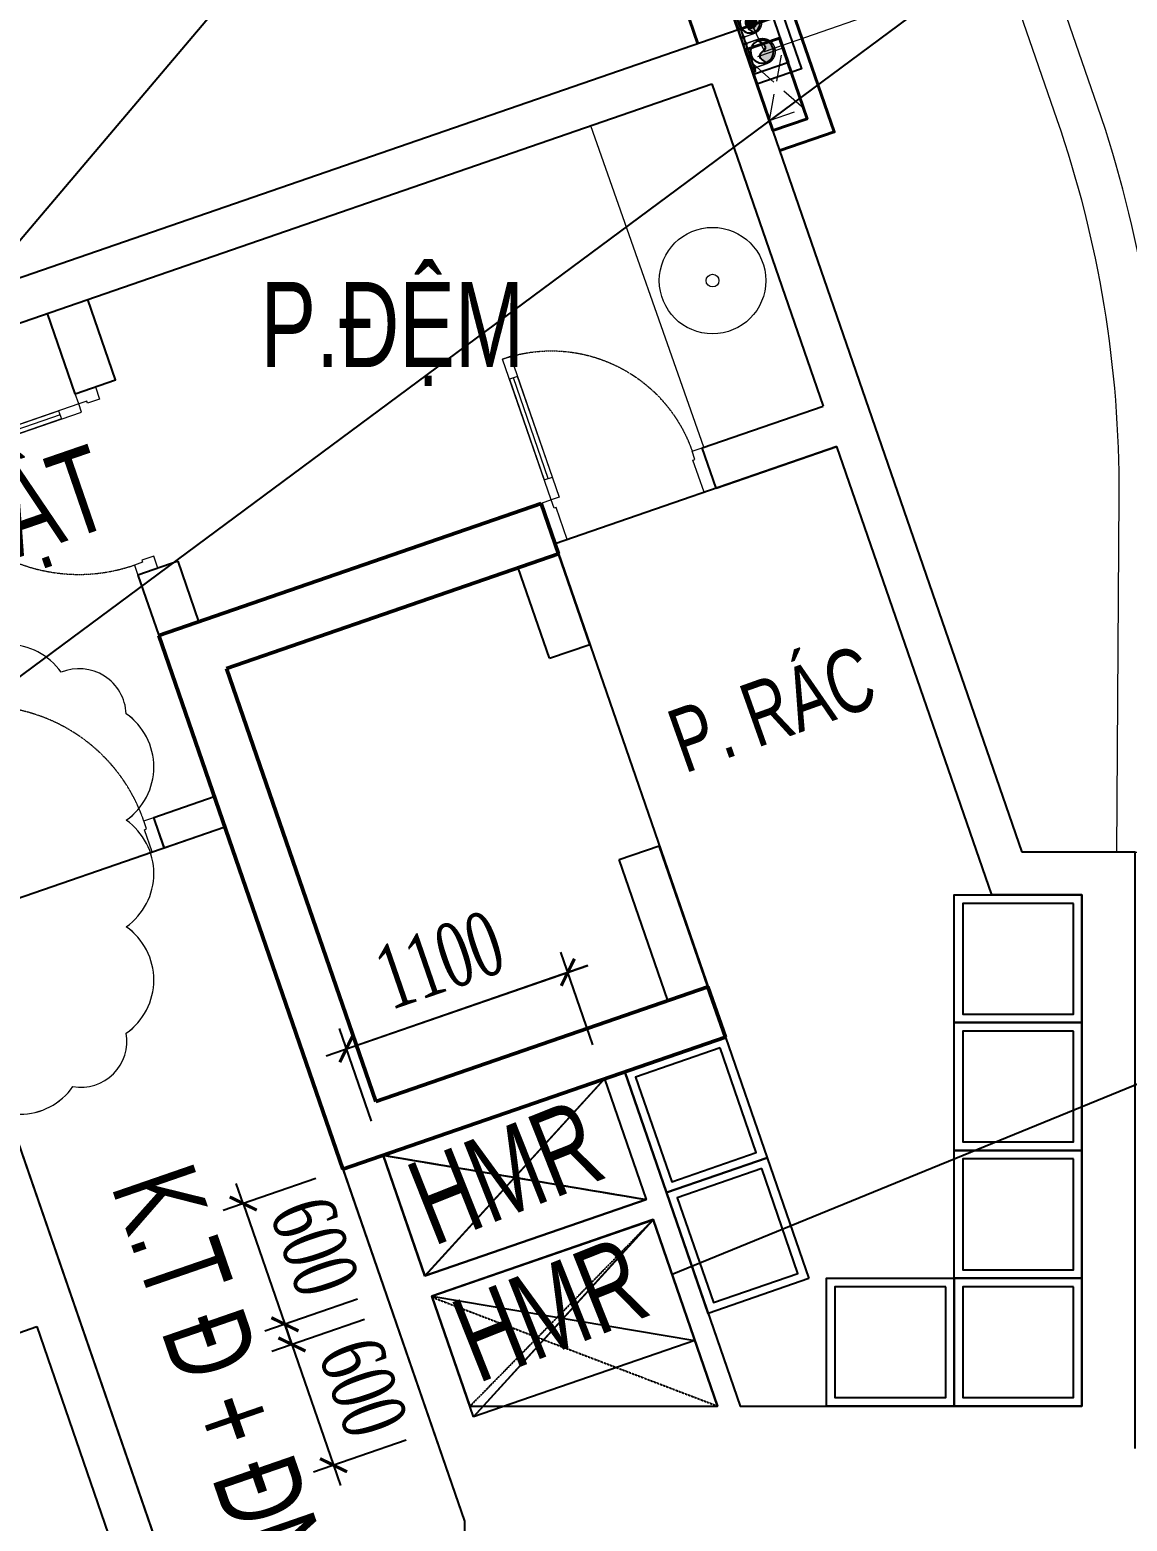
# Model space of a CAD drawing. Header units: millimetres. Extents: x -361340115 to 361596335, y -276742102 to 277032639.
# Drawn here: x 136422 to 141574, y 36125 to 43127 of the extents above; entities that cross this region are included whole.
import ezdxf
from ezdxf.enums import TextEntityAlignment as Align
from ezdxf.lldxf.tags import DXFTag

# ---------------------------------------------------------------- set-up
doc = ezdxf.new("R2010")
doc.units = ezdxf.units.MM
doc.header["$MEASUREMENT"] = 0
for name, pattern in [('HIDDEN', [0.375, 0.25, -0.125]), ('Xref_ST_MBDV Cot vach 30.7.2022$0$HIDDEN', [0.375, 0.25, -0.125]), ('Xref_ST_MBDV Cot vach 30.7.2022$0$ST_MBDV Cot vach 220803$0$HIDDEN', [0.375, 0.25, -0.125]), ('Xref_ST_MBDV Cot vach 30.7.2022$0$ST_MBDV Cot vach 220803$0$Xref_ST_MBDV Cot vach 30.7.2022$0$HIDDEN', [0.375, 0.25, -0.125])]:
    doc.linetypes.add(name, pattern=pattern)
for name, color, linetype in [('A-LANDSCAPE', 83, 'Continuous'), ('Hydraulic - Thep V', 9, 'Continuous'), ('NDT text', 231, 'Continuous'), ('Xref_ST_MBDV Cot vach 30.7.2022$0$KT-Text', 7, 'Continuous'), ('Xref_ST_MBDV Cot vach 30.7.2022$0$KT-Tuong', 1, 'Continuous'), ('Xref_ST_MBDV Cot vach 30.7.2022$0$ST_MBDV Cot vach 220803$0$220403_HDN_Penthouse Plan$0$A-_FURN----_E-_N', 251, 'Continuous'), ('Xref_ST_MBDV Cot vach 30.7.2022$0$ST_MBDV Cot vach 220803$0$KT-Khuat', 9, 'Xref_ST_MBDV Cot vach 30.7.2022$0$ST_MBDV Cot vach 220803$0$HIDDEN'), ('Xref_ST_MBDV Cot vach 30.7.2022$0$ST_MBDV Cot vach 220803$0$KT-Text', 7, 'Continuous'), ('Xref_ST_MBDV Cot vach 30.7.2022$0$ST_MBDV Cot vach 220803$0$Xref_ST_MBDV Cot vach 30.7.2022$0$KT-Text', 7, 'Continuous'), ('Xref_ST_MBDV Cot vach 30.7.2022$0$ST_MBDV Cot vach 220803$0$Xref_ST_MBDV Cot vach 30.7.2022$0$KT-Tuong', 1, 'Continuous'), ('ống thông hơi', 31, 'TH')]:
    doc.layers.add(name, color=color, linetype=linetype)
doc.layers.add('A-REVCLOUD', color=7, linetype='Continuous', true_color=0xfa291e)
for name, color, linetype, lineweight in [('AUDIT_I_220808132811-11', 7, 'Continuous', 9), ('KT-Kich thuoc', 159, 'Continuous', 18), ('KT-lomo nuoc', 3, 'HIDDEN', 5), ('KT-Net cat', 1, 'Continuous', 40), ('KT-Net thay', 7, 'Continuous', 15), ('Text _H2H', 7, 'Continuous', 18), ('Xref_ST_MBDV Cot vach 30.7.2022$0$CUA', 37, 'Continuous', 13), ('Xref_ST_MBDV Cot vach 30.7.2022$0$KT-Noi that', 36, 'Continuous', 9), ('Xref_ST_MBDV Cot vach 30.7.2022$0$ST_MBDV Cot vach 220803$0$Xref_ST_MBDV Cot vach 30.7.2022$0$CUA', 37, 'Continuous', 13), ('Xref_ST_MBDV Cot vach 30.7.2022$0$ST_MBDV Cot vach 220803$0$Xref_ST_MBDV Cot vach 30.7.2022$0$KT-Net cot vach', 6, 'Continuous', 50)]:
    doc.layers.add(name, color=color, linetype=linetype, lineweight=lineweight)
doc.layers.add('MEP', color=130, linetype='Continuous', plot=False)
doc.styles.get("Standard").update_dxf_attribs({"font": 'arial.ttf'})
doc.styles.add('TEXTKT', font='hoatbif.shx', dxfattribs={"width": 0.8})
doc.styles.add('vntimeh.shx', font='vntimeh.shx', dxfattribs={"width": 0.65})
doc.styles.add('Xref_ST_MBDV Cot vach 30.7.2022$0$Arial', font='arial.ttf', dxfattribs={"width": 0.7})
doc.styles.add('Xref_ST_MBDV Cot vach 30.7.2022$0$ST_MBDV Cot vach 220803$0$Arial', font='arial.ttf', dxfattribs={"width": 0.7})
doc.styles.add('Xref_ST_MBDV Cot vach 30.7.2022$0$ST_MBDV Cot vach 220803$0$Xref_ST_MBDV Cot vach 30.7.2022$0$Arial', font='arial.ttf', dxfattribs={"width": 0.7})
tags = doc.linetypes.add('TH', pattern='A,1143.876301,["TH",Standard,S=466.984787,R=0,X=0,Y=-199.758304],53.151103,-896.638454,1197.027404', length=3290.693262).pattern_tags.tags
tags[4] = DXFTag(74, 10)
doc.dimstyles.new('1-150-HVAC DIM', dxfattribs={"dimscale": 100, "dimtxt": 3, "dimasz": 1, "dimexe": 1, "dimexo": 0, "dimgap": 1, "dimtad": 1, "dimdec": 0, "dimrnd": 10, "dimzin": 0, "dimdsep": 46, "dimtxsty": 'vntimeh.shx', "dimblk": 'ARCHTICK', "dimcen": 0.2, "dimdle": 1, "dimclrd": 7, "dimclre": 7, "dimclrt": 150, "dimadec": 0, "dimazin": 0, "dimtm": 1e-09, "dimtfac": 1, "dimtdec": 0, "dimtix": 1, "dimtmove": 0, "dimatfit": 3, "dimfxl": 3.6, "dimfxlon": 1, "dimtzin": 0, "dimarcsym": 0})
doc.dimstyles.new('1-40', dxfattribs={"dimscale": 40, "dimtxt": 5, "dimasz": 1.4, "dimexe": 1.4, "dimexo": 0.5, "dimgap": 0.5, "dimtad": 1, "dimdec": 0, "dimzin": 0, "dimdsep": 46, "dimtxsty": 'TEXTKT', "dimblk": 'ARCHTICK', "dimcen": 1.2, "dimdle": 1.2, "dimclrd": 7, "dimclre": 7, "dimclrt": 7, "dimadec": 0, "dimazin": 0, "dimtfac": 0.04, "dimtdec": 0, "dimtix": 1, "dimtmove": 2, "dimatfit": 3, "dimfxl": 1, "dimtolj": 2, "dimtzin": 0, "dimlwd": 5, "dimlwe": 5, "dimarcsym": 0})

# ---------------------------------------------------------------- blocks, each defined once
blk = doc.blocks.new('*U12')
blk.add_line((-70, 100), (-70, 600.1))
for points in [[(-50, 0), (-50, 700.1), (-90, 700.1), (-90, 0)], [(-50, 100), (-90, 100), (-90, 600.1), (-50, 600.1)], [(-800.1, -200), (-740.1, -200), (-740.1, -40), (-750.1, -40), (-750.1, 0), (-800.1, 0)], [(0, -200), (-60, -200), (-60, -40), (-50, -40), (-50, 0), (0, 0)]]:
    blk.add_lwpolyline(points, close=True)
at = {"linetype": 'Xref_ST_MBDV Cot vach 30.7.2022$0$HIDDEN'}
blk.add_arc((-50, 0), 700.1, 90, 180, dxfattribs=at)
blk = doc.blocks.new('*U15')
blk.add_line((-70, 100), (-70, 700))
for points in [[(-50, 0), (-50, 800), (-90, 800), (-90, 0)], [(-50, 100), (-90, 100), (-90, 700), (-50, 700)], [(-900, -100), (-840, -100), (-840, -40), (-850, -40), (-850, 0), (-900, 0)], [(0, -100), (-60, -100), (-60, -40), (-50, -40), (-50, 0), (0, 0)]]:
    blk.add_lwpolyline(points, close=True)
at = {"linetype": 'Xref_ST_MBDV Cot vach 30.7.2022$0$ST_MBDV Cot vach 220803$0$Xref_ST_MBDV Cot vach 30.7.2022$0$HIDDEN'}
blk.add_arc((-50, 0), 800, 90, 180, dxfattribs=at)
blk = doc.blocks.new('*U16')
blk.add_line((70, 100), (70, 700))
for points in [[(50, 0), (50, 800), (90, 800), (90, 0)], [(50, 100), (90, 100), (90, 700), (50, 700)], [(0, -150), (60, -150), (60, -40), (50, -40), (50, 0), (0, 0)], [(900, -150), (840, -150), (840, -40), (850, -40), (850, 0), (900, 0)]]:
    blk.add_lwpolyline(points, close=True)
at = {"linetype": 'Xref_ST_MBDV Cot vach 30.7.2022$0$ST_MBDV Cot vach 220803$0$Xref_ST_MBDV Cot vach 30.7.2022$0$HIDDEN'}
blk.add_arc((50, 0), 800, 0, 90, dxfattribs=at)
blk = doc.blocks.new('*U115')
at = {"layer": 'KT-lomo nuoc', "ltscale": 500}
for p, q in [((-42.6, -297), (-168.3, 24.1)), ((-210.9, -272.8), (0, 0))]:
    blk.add_line(p, q, dxfattribs=at)
blk.add_lwpolyline([(-42.6, -297), (-210.9, -272.8), (-168.3, 24.1), (0, 0)], close=True, dxfattribs=at)
blk = doc.blocks.new('A$C0DB07F86')
at = {"layer": 'KT-Net cat', "elevation": 0}
blk.add_lwpolyline([(-37865.1, 4960.9), (-37610, 5049.1), (-37413.9, 4482), (-37669.1, 4393.8)], dxfattribs=at)
blk.add_lwpolyline([(-37832.4, 4866.4), (-37671.7, 4922), (-37541.1, 4543.9), (-37701.7, 4488.4)], close=True, dxfattribs=at)
at = {"layer": 'KT-lomo nuoc', "linetype": 'HIDDEN', "xscale": -0.9999999999999997, "rotation": 10.8976534755902}
blk.add_blockref('*U115', (-37816, 4819, 0), dxfattribs=at)
blk = doc.blocks.new('_ARCHTICK')
at = {"color": 0, "linetype": 'ByBlock', "const_width": 0.15}
blk.add_lwpolyline([(-0.5, -0.5), (0.5, 0.5)], dxfattribs=at)
blk = doc.blocks.new('*D217')
at = {"layer": 'A-REVCLOUD', "color": 7, "lineweight": -2, "transparency": 16777216}
for p, q in [((61730.6, -89574.5), (61580.5, -89139.7)), ((60478.9, -89625.8), (61707.7, -89201.6)), ((60690.9, -89933.5), (60540.7, -89498.7))]:
    blk.add_line(p, q, dxfattribs=at)
at = {"layer": 'Defpoints', "color": 0, "transparency": 16777216}
for p in [(61613.2, -89234.2), (61785.7, -89734, 0), (60745.9, -90093, 0)]:
    blk.add_point(p, dxfattribs=at)
at = {"layer": 'A-REVCLOUD', "color": 7, "lineweight": -2, "transparency": 16777216}
for p, xscale, yscale, zscale, rotation in [((61613.2, -89234.2), 99.99999999999999, 99.99999999999999, 99.99999999999999, 19.04713795400668), ((60573.4, -89593.2), 100, 100, 100, 199.0471379540066)]:
    blk.add_blockref('_ARCHTICK', p, dxfattribs=dict(at, xscale=xscale, yscale=yscale, zscale=zscale, rotation=rotation))
at = {"layer": 'A-REVCLOUD', "color": 150, "transparency": 16777216, "insert": (61011.7, -89177.4), "char_height": 300, "attachment_point": 5, "rotation": 19.04714, "style": 'vntimeh.shx'}
blk.add_mtext('1100', dxfattribs=at)
blk = doc.blocks.new('*D218')
at = {"layer": 'A-REVCLOUD', "color": 7, "lineweight": -2, "transparency": 16777216}
for p, q in [((60429.3, -90202.3), (59994.5, -90352.4)), ((60089, -90319.8), (60056.4, -90225.2)), ((60089, -90319.8), (60284.8, -90886.9)), ((60625.1, -90769.4), (60190.3, -90919.5)), ((60284.8, -90886.9), (60317.5, -90981.4))]:
    blk.add_line(p, q, dxfattribs=at)
at = {"layer": 'Defpoints', "color": 0, "transparency": 16777216}
for p in [(60745.9, -90093, 0), (60941.7, -90660.1, 0), (60284.8, -90886.9)]:
    blk.add_point(p, dxfattribs=at)
at = {"layer": 'A-REVCLOUD', "color": 7, "lineweight": -2, "transparency": 16777216, "xscale": 100, "yscale": 100, "zscale": 100}
for p, rotation in [((60089, -90319.8), 289.0471379532345), ((60284.8, -90886.9), 109.0471379532345)]:
    blk.add_blockref('_ARCHTICK', p, dxfattribs=dict(at, rotation=rotation))
at = {"layer": 'A-REVCLOUD', "color": 150, "transparency": 16777216, "insert": (60423.2, -90521.7), "char_height": 300, "attachment_point": 5, "rotation": 289.04714, "style": 'vntimeh.shx'}
blk.add_mtext('600', dxfattribs=at)
blk = doc.blocks.new('*D219')
at = {"layer": 'A-REVCLOUD', "color": 7, "lineweight": -2, "transparency": 16777216}
for p, q in [((60657.8, -90863.9), (60222.9, -91014.1)), ((60317.5, -90981.4), (60284.8, -90886.9)), ((60317.5, -90981.4), (60513.3, -91548.6)), ((60853.6, -91431.1), (60418.7, -91581.2)), ((60513.3, -91548.6), (60545.9, -91643.1))]:
    blk.add_line(p, q, dxfattribs=at)
at = {"layer": 'Defpoints', "color": 0, "transparency": 16777216}
for p in [(60974.4, -90754.6, 0), (61170.2, -91321.8, 0), (60513.3, -91548.6)]:
    blk.add_point(p, dxfattribs=at)
at = {"layer": 'A-REVCLOUD', "color": 7, "lineweight": -2, "transparency": 16777216, "xscale": 100, "yscale": 100, "zscale": 100}
for p, rotation in [((60317.5, -90981.4), 289.0471379594148), ((60513.3, -91548.6), 109.0471379594148)]:
    blk.add_blockref('_ARCHTICK', p, dxfattribs=dict(at, rotation=rotation))
at = {"layer": 'A-REVCLOUD', "color": 150, "transparency": 16777216, "insert": (60651.7, -91183.4), "char_height": 300, "attachment_point": 5, "rotation": 289.04714, "style": 'vntimeh.shx'}
blk.add_mtext('600', dxfattribs=at)
blk = doc.blocks.new('*U352')
h = blk.add_hatch(color=256)
edge = h.paths.add_edge_path()
edge.add_spline(control_points=[(-55, 0), (-38.9, -12.3), (-7.6, -36.3), (4.2, 39.1), (37.3, 13.6), (55, 0)], knot_values=[0, 0, 0, 0, 58.132459, 112.840763, 176.167011, 176.167011, 176.167011, 176.167011], degree=3, periodic=0)
edge.add_ellipse((0, 0), major_axis=(-38.9, 38.9), ratio=1, start_angle=225.00937, end_angle=315)
edge.add_ellipse((0, 0), major_axis=(-38.9, 38.9), ratio=1, start_angle=315, end_angle=405)
blk.add_circle((0, 0), 55)
blk.add_open_spline([(55, 0), (37.3, 13.6), (4.2, 39.1), (-7.6, -36.3), (-38.9, -12.3), (-55, 0)], degree=3, knots=[0, 0, 0, 0, 63.326248, 118.034553, 176.167011, 176.167011, 176.167011, 176.167011])
at = {"layer": 'Hydraulic - Thep V', "color": 2}
for p, q in [((-66.5, -58.8), (-66, -58.5)), ((-66.5, -62), (-66, -62.3)), ((-64.1, -61.9), (-64.1, -58.9)), ((-59.1, -61.9), (-59.1, -58.9)), ((-56.7, -58.8), (-57.3, -58.5)), ((-56.7, -62), (-57.3, -62.3)), ((56.7, -58.8), (57.2, -58.5)), ((56.7, -62), (57.2, -62.3)), ((59, -61.9), (59, -58.9)), ((64, -61.9), (64, -58.9)), ((66.4, -58.8), (65.9, -58.5)), ((66.4, -62), (65.9, -62.3))]:
    blk.add_line(p, q, dxfattribs=at)
at = {"layer": 'Hydraulic - Thep V', "const_width": 6.72}
blk.add_lwpolyline([(61.5, -79), (61.5, 3.5, 0.40574), (0, 63.2, 0.40574), (-61.6, 3.5), (-61.6, -79)], format="xyb", dxfattribs=at)
at = {"layer": 'Hydraulic - Thep V', "color": 2}
for points in [[(-56.1, -57.5), (-56.1, -58.5), (-67.1, -58.5), (-67.1, -57.5)], [(67, -57.5), (67, -58.5), (56.1, -58.5), (56.1, -57.5)]]:
    blk.add_lwpolyline(points, close=True, dxfattribs=at)
for points in [[(-66.6, -58.9), (-66.6, -61.9)], [(-57.3, -58.5), (-66, -58.5)], [(-57.3, -62.3), (-66, -62.3)], [(-66, -62.3), (-57.3, -62.3)], [(-56.6, -61.9), (-56.6, -58.9)], [(56.6, -58.9), (56.6, -61.9)], [(65.9, -58.5), (57.2, -58.5)], [(65.9, -62.3), (57.2, -62.3)], [(57.2, -62.3), (65.9, -62.3)], [(66.5, -61.9), (66.5, -58.9)]]:
    blk.add_lwpolyline(points, dxfattribs=at)
for centre, radius, start, end in [((-65.4, -60.8), 2.29, 57.08669, 122.91331), ((-65.4, -60), 2.29, 237.08669, 302.91331), ((-61.6, -67.1), 8.65, 73.22135, 106.77865), ((-61.6, -53.6), 8.65, 253.22135, 286.77865), ((-57.9, -60.8), 2.29, 57.08669, 122.91331), ((-57.9, -60), 2.29, 237.08669, 302.91331), ((57.8, -60.8), 2.29, 57.08669, 122.91331), ((57.8, -60), 2.29, 237.08669, 302.91331), ((61.5, -67.1), 8.65, 73.22135, 106.77865), ((61.5, -53.6), 8.65, 253.22135, 286.77865), ((65.3, -60.8), 2.29, 57.08669, 122.91331), ((65.3, -60), 2.29, 237.08669, 302.91331)]:
    blk.add_arc(centre, radius, start, end, dxfattribs=at)
blk = doc.blocks.new('*U353')
h = blk.add_hatch(color=256)
edge = h.paths.add_edge_path()
edge.add_spline(control_points=[(-55, 0), (-38.9, -12.3), (-7.6, -36.3), (4.2, 39.1), (37.3, 13.6), (55, 0)], knot_values=[0, 0, 0, 0, 58.132459, 112.840763, 176.167011, 176.167011, 176.167011, 176.167011], degree=3, periodic=0)
edge.add_ellipse((0, 0), major_axis=(-38.9, 38.9), ratio=1, start_angle=225.00937, end_angle=315)
edge.add_ellipse((0, 0), major_axis=(-38.9, 38.9), ratio=1, start_angle=315, end_angle=405)
blk.add_circle((0, 0), 55)
blk.add_open_spline([(55, 0), (37.3, 13.6), (4.2, 39.1), (-7.6, -36.3), (-38.9, -12.3), (-55, 0)], degree=3, knots=[0, 0, 0, 0, 63.326248, 118.034553, 176.167011, 176.167011, 176.167011, 176.167011])
at = {"layer": 'Hydraulic - Thep V', "color": 2}
for p, q in [((-66.5, -58.8), (-66, -58.5)), ((-66.5, -62), (-66, -62.3)), ((-64.1, -61.9), (-64.1, -58.9)), ((-59.1, -61.9), (-59.1, -58.9)), ((-56.7, -58.8), (-57.3, -58.5)), ((-56.7, -62), (-57.3, -62.3)), ((56.7, -58.8), (57.2, -58.5)), ((56.7, -62), (57.2, -62.3)), ((59, -61.9), (59, -58.9)), ((64, -61.9), (64, -58.9)), ((66.4, -58.8), (65.9, -58.5)), ((66.4, -62), (65.9, -62.3))]:
    blk.add_line(p, q, dxfattribs=at)
at = {"layer": 'Hydraulic - Thep V', "const_width": 6.72}
blk.add_lwpolyline([(61.5, -79), (61.5, 3.5, 0.40574), (0, 63.2, 0.40574), (-61.6, 3.5), (-61.6, -79)], format="xyb", dxfattribs=at)
at = {"layer": 'Hydraulic - Thep V', "color": 2}
for points in [[(-56.1, -57.5), (-56.1, -58.5), (-67.1, -58.5), (-67.1, -57.5)], [(67, -57.5), (67, -58.5), (56.1, -58.5), (56.1, -57.5)]]:
    blk.add_lwpolyline(points, close=True, dxfattribs=at)
for points in [[(-66.6, -58.9), (-66.6, -61.9)], [(-57.3, -58.5), (-66, -58.5)], [(-57.3, -62.3), (-66, -62.3)], [(-66, -62.3), (-57.3, -62.3)], [(-56.6, -61.9), (-56.6, -58.9)], [(56.6, -58.9), (56.6, -61.9)], [(65.9, -58.5), (57.2, -58.5)], [(65.9, -62.3), (57.2, -62.3)], [(57.2, -62.3), (65.9, -62.3)], [(66.5, -61.9), (66.5, -58.9)]]:
    blk.add_lwpolyline(points, dxfattribs=at)
for centre, radius, start, end in [((-65.4, -60.8), 2.29, 57.08669, 122.91331), ((-65.4, -60), 2.29, 237.08669, 302.91331), ((-61.6, -67.1), 8.65, 73.22135, 106.77865), ((-61.6, -53.6), 8.65, 253.22135, 286.77865), ((-57.9, -60.8), 2.29, 57.08669, 122.91331), ((-57.9, -60), 2.29, 237.08669, 302.91331), ((57.8, -60.8), 2.29, 57.08669, 122.91331), ((57.8, -60), 2.29, 237.08669, 302.91331), ((61.5, -67.1), 8.65, 73.22135, 106.77865), ((61.5, -53.6), 8.65, 253.22135, 286.77865), ((65.3, -60.8), 2.29, 57.08669, 122.91331), ((65.3, -60), 2.29, 237.08669, 302.91331)]:
    blk.add_arc(centre, radius, start, end, dxfattribs=at)
blk = doc.blocks.new('EWJRWR')
at = {"extrusion": (1.54584e-19, -1.49429e-06, 1), "elevation": -0.2}
blk.add_lwpolyline([(-47513.3, 136860.2), (-47176.9, 136860.2), (-47177, 136875.2), (-47513.5, 136875.2)], close=True, dxfattribs=at)
at = {"layer": 'NDT text'}
for points in [[(-47108.4, 136860.2), (-47568.4, 136860.2), (-47568.4, 137115.2), (-47108.4, 137115.2)], [(-47163.4, 136860.2), (-47513.4, 136860.2), (-47513.4, 137060.2), (-47163.4, 137060.2)]]:
    blk.add_lwpolyline(points, close=True, dxfattribs=at)
at = {"layer": 'ống thông hơi', "ltscale": 0.6, "extrusion": (0.000642077, -0.063337, 0.997992), "xscale": -1, "rotation": 0.0003954788762872141}
blk.add_blockref('*U352', (-46043.7, 137131.7, -8699.8), dxfattribs=at)
at = {"layer": 'ống thông hơi', "ltscale": 0.6, "extrusion": (0.000642077, -0.063337, 0.997992), "xscale": -1.136363636363638, "yscale": 1.136363636363639, "zscale": 1.136363636363637, "rotation": 0.0003954788762872141}
blk.add_blockref('*U353', (-45875.6, 137140.6, -8699.8), dxfattribs=at)
blk = doc.blocks.new('A$C3d8987ab')
at = {"layer": 'A-REVCLOUD', "color": 6, "elevation": -0.1}
for points in [[(56342.1, -88981.5), (68319.1, -74844.5), (79919.7, -74844.5)], [(57745.8, -88805), (68319.1, -80967.9), (79919.7, -80967.9)]]:
    blk.add_lwpolyline(points, dxfattribs=at)
at = {"layer": 'A-REVCLOUD', "color": 210}
for points, elevation in [([(62102.7, -90652.2), (71403.3, -86848.4), (80180.8, -86848.4)], -0.2), ([(60941.7, -90660.1), (60745.9, -90093), (61785.7, -89734), (61981.5, -90301.1), (60941.7, -90660.1)], 0), ([(60941.7, -90660.1), (61785.7, -89734)], 0), ([(60745.9, -90093), (61981.5, -90301.1)], 0), ([(61170.2, -91321.8), (60974.4, -90754.6), (62014.1, -90395.7), (62210, -90962.8), (61170.2, -91321.8)], 0), ([(61170.2, -91321.8), (62014.1, -90395.7)], 0), ([(60974.4, -90754.6), (62210, -90962.8)], 0)]:
    blk.add_lwpolyline(points, dxfattribs=dict(at, elevation=elevation))
at = {"layer": 'KT-Net thay', "color": 1, "elevation": 0}
blk.add_lwpolyline([(58789.5, -89770.7, 0.520567), (59289.5, -89770.7, 0.520567), (59539.3, -89520.5, 0.520567), (59539.3, -89020.5, 0.520567), (59539.3, -88520.5, 0.520567), (59539.3, -88020.5, 0.520567), (59233.9, -87825.9, 0.520567), (58733.9, -87825.9, 0.520567)], format="xyb", dxfattribs=at)
at = {"layer": 'A-REVCLOUD', "color": 210}
for p1, p2, distance, picture, middle in [((60745.9, -90093, 0), (61785.7, -89734, 0), 528.7, '*D217', (61011.7, -89177.4, 0)), ((60745.9, -90093, 0), (60941.7, -90660.1, 0), -695, '*D218', (60423.2, -90521.7, 0)), ((60974.4, -90754.6, 0), (61170.2, -91321.8, 0), -695, '*D219', (60651.7, -91183.4, 0))]:
    dim = blk.add_aligned_dim(p1=p1, p2=p2, distance=distance, dimstyle='1-150-HVAC DIM', dxfattribs=at)
    dim.commit()
    dim.dimension.update_dxf_attribs({"geometry": picture, "text_midpoint": middle})
blk = doc.blocks.new('KJRTWETEYE')
at = {"extrusion": (-6.0508e-08, 1.58549e-07, 1), "xscale": 0.8675320420405345, "yscale": 0.8675320420405345, "zscale": 0.8675320420405345, "rotation": 289.0471365531344}
blk.add_blockref('EWJRWR', (-140592.3, -45601.6, 0), dxfattribs=at)
at = {"layer": 'Text _H2H', "color": 231}
blk.add_leader([(-41727.3, 32065.7, 2.5), (-41663.6, 31930.3, 2.5), (-36460.4, 33736.2, 2.5)], dimstyle='1-40', override={"dimasz": 1.5, "dimtad": 0, "dimldrblk": 'Dot'}, dxfattribs=at)
blk = doc.blocks.new('RKWEWE')
blk.add_blockref('KJRTWETEYE', (181535.1, 11095.2))
blk = doc.blocks.new('A$Cd3fdeb23')
blk.add_blockref('RKWEWE', (-181388.2, -20650, 0))
blk.add_blockref('A$C3d8987ab', (-104053.5, 107286.2, 0))

msp = doc.modelspace()

# ---------------------------------------------------------------- hatches: boundary and pattern name
at = {"layer": 'A-LANDSCAPE'}
h = msp.add_hatch(dxfattribs=at)
h.set_pattern_fill('GRASS', color=256, scale=300)
h.set_pattern_definition([(109.04714, (211384.8, 56962.35), (-269.7463, 131.28946), [56.25, -368.0141]), (64.04714, (211384.8, 56962.35), (-269.7463, 131.2895), [56.25, -243.75]), (154.04714, (211384.8, 56962.35), (-131.2895, -269.7463), [56.25, -243.75])])
edge = h.paths.add_edge_path()
edge.add_spline(control_points=[(134329.4, 22776.3), (134427.5, 19328.2), (131017.1, 18809.7), (127606.7, 18291.3), (126675.7, 21612.9), (125744.7, 24934.4), (128927.7, 26264.1)], knot_values=[2, 2, 2, 3.448374, 3.448374, 4.896747, 4.896747, 6.345121, 6.345121, 6.345121], weights=[1, 0.749038, 1, 0.749038, 1, 0.749038, 1], degree=2, periodic=0)
edge.add_spline(control_points=[(128927.7, 26264.1), (129840.3, 26579.1), (130752.8, 26894.2)], knot_values=[6.345121, 6.345121, 6.345121, 7.345121, 7.345121, 7.345121], weights=[1, 1, 1], degree=2, periodic=0)
edge.add_spline(control_points=[(130752.8, 26894.2), (130229.4, 28410.4), (129705.9, 29926.6)], knot_values=[7.345121, 7.345121, 7.345121, 8.345121, 8.345121, 8.345121], weights=[1, 1, 1], degree=2, periodic=0)
edge.add_spline(control_points=[(129705.9, 29926.6), (127986.5, 29333), (126267, 28739.4)], knot_values=[8.345121, 8.345121, 8.345121, 9.345121, 9.345121, 9.345121], weights=[1, 1, 1], degree=2, periodic=0)
edge.add_spline(control_points=[(126267, 28739.4), (126062.3, 29788.3), (125045.8, 30118.6)], knot_values=[9.345121, 9.345121, 9.345121, 10.409051, 10.409051, 10.409051], weights=[1, 0.861812, 1], degree=2, periodic=0)
edge.add_spline(control_points=[(125045.8, 30118.6), (122799.5, 30611), (122281.7, 32851.5), (121763.8, 35092.1), (123566.1, 36520.3)], knot_values=[10.409051, 10.409051, 10.409051, 11.536896, 11.536896, 12.66474, 12.66474, 12.66474], weights=[1, 0.845165, 1, 0.845165, 1], degree=2, periodic=0)
edge.add_spline(control_points=[(123566.1, 36520.3), (124280.9, 38718.3), (122133.1, 39572.1)], knot_values=[12.66474, 12.66474, 12.66474, 14.171546, 14.171546, 14.171546], weights=[1, 0.729365, 1], degree=2, periodic=0)
edge.add_spline(control_points=[(122133.1, 39572.1), (120289.4, 40437.7), (120971.1, 42357.1)], knot_values=[14.171546, 14.171546, 14.171546, 15.64462, 15.64462, 15.64462], weights=[1, 0.740799, 1], degree=2, periodic=0)
edge.add_spline(control_points=[(120971.1, 42357.1), (121570.7, 43812), (120444.3, 44911)], knot_values=[15.64462, 15.64462, 15.64462, 16.833182, 16.833182, 16.833182], weights=[1, 0.828551, 1], degree=2, periodic=0)
edge.add_spline(control_points=[(120444.3, 44911), (119648.3, 45675.7), (118852.3, 46440.5)], knot_values=[16.833182, 16.833182, 16.833182, 17.833182, 17.833182, 17.833182], weights=[1, 1, 1], degree=2, periodic=0)
edge.add_spline(control_points=[(118852.3, 46440.5), (118375.9, 46898.2), (118135.8, 47513.6)], knot_values=[17.833182, 17.833182, 17.833182, 18.266675, 18.266675, 18.266675], weights=[1, 0.976602, 1], degree=2, periodic=0)
edge.add_spline(control_points=[(118135.8, 47513.6), (111293.6, 45150.8), (104451.4, 42788)], knot_values=[18.266675, 18.266675, 18.266675, 19.266675, 19.266675, 19.266675], weights=[1, 1, 1], degree=2, periodic=0)
edge.add_spline(control_points=[(104451.4, 42788), (104696, 42079.5), (104940.7, 41371)], knot_values=[19.266675, 19.266675, 19.266675, 20.266675, 20.266675, 20.266675], weights=[1, 1, 1], degree=2, periodic=0)
edge.add_spline(control_points=[(104940.7, 41371), (102175.6, 40416.3), (99410.6, 39461.7)], knot_values=[20.266675, 20.266675, 20.266675, 21.266675, 21.266675, 21.266675], weights=[1, 1, 1], degree=2, periodic=0)
edge.add_spline(control_points=[(99410.6, 39461.7), (99590.7, 38939.6), (99770.8, 38417.5)], knot_values=[21.266675, 21.266675, 21.266675, 22.266675, 22.266675, 22.266675], weights=[1, 1, 1], degree=2, periodic=0)
edge.add_spline(control_points=[(99770.8, 38417.5), (105230.6, 40301.2), (110690.3, 42184.8)], knot_values=[22.266675, 22.266675, 22.266675, 23.266675, 23.266675, 23.266675], weights=[1, 1, 1], degree=2, periodic=0)
edge.add_spline(control_points=[(110690.3, 42184.8), (110749.3, 42231.2), (110756.6, 42305.9)], knot_values=[23.266675, 23.266675, 23.266675, 24.072704, 24.072704, 24.072704], weights=[1, 0.919883, 1], degree=2, periodic=0)
edge.add_spline(control_points=[(110756.6, 42305.9), (110868.5, 42820.9), (110980.4, 43335.8)], knot_values=[24.072704, 24.072704, 24.072704, 25.072704, 25.072704, 25.072704], weights=[1, 1, 1], degree=2, periodic=0)
edge.add_spline(control_points=[(110980.4, 43335.8), (111105.8, 43953), (111708.3, 44136.3)], knot_values=[25.072704, 25.072704, 25.072704, 26.147699, 26.147699, 26.147699], weights=[1, 0.858993, 1], degree=2, periodic=0)
edge.add_spline(control_points=[(111708.3, 44136.3), (113914.5, 44895.3), (116120.7, 45654.2)], knot_values=[26.147699, 26.147699, 26.147699, 27.147699, 27.147699, 27.147699], weights=[1, 1, 1], degree=2, periodic=0)
edge.add_spline(control_points=[(116120.7, 45654.2), (116983.4, 45952.4), (117281.7, 45089.7)], knot_values=[27.147699, 27.147699, 27.147699, 28.71843, 28.71843, 28.71843], weights=[1, 0.70713, 1], degree=2, periodic=0)
edge.add_spline(control_points=[(117281.7, 45089.7), (121446.3, 33044.3), (125610.9, 20999)], knot_values=[28.71843, 28.71843, 28.71843, 29.71843, 29.71843, 29.71843], weights=[1, 1, 1], degree=2, periodic=0)
edge.add_spline(control_points=[(125610.9, 20999), (126798.1, 17565.5), (130431, 17565.5)], knot_values=[29.71843, 29.71843, 29.71843, 30.956348, 30.956348, 30.956348], weights=[1, 0.814483, 1], degree=2, periodic=0)
edge.add_line((130431, 17565.5), (135970.9, 17565.5))
edge.add_spline(control_points=[(135970.9, 17565.5), (141429.1, 17565.5), (141429.1, 24644.3)], knot_values=[31.956348, 31.956348, 31.956348, 33.527145, 33.527145, 33.527145], weights=[1, 0.707107, 1], degree=2, periodic=0)
edge.add_spline(control_points=[(141429.1, 24644.3), (141429.1, 25654.9), (141429.1, 26665.5)], knot_values=[33.527145, 33.527145, 33.527145, 34.527145, 34.527145, 34.527145], weights=[1, 1, 1], degree=2, periodic=0)
edge.add_spline(control_points=[(141429.1, 26665.5), (140899.6, 26665.4), (140370.1, 26665.2)], knot_values=[34.527145, 34.527145, 34.527145, 35.527145, 35.527145, 35.527145], weights=[1, 1, 1], degree=2, periodic=0)
edge.add_spline(control_points=[(140370.1, 26665.2), (140370, 23178.3), (138639.9, 23177.9), (136909.7, 23177.6), (136909.2, 26664.5)], knot_values=[35.527145, 35.527145, 35.527145, 37.09777, 37.09777, 38.668396, 38.668396, 38.668396], weights=[1, 0.707167, 1, 0.707167, 1], degree=2, periodic=0)
edge.add_spline(control_points=[(136909.2, 26664.5), (135619.3, 26665.6), (134329.4, 26666.8)], knot_values=[0, 0, 0, 1, 1, 1], weights=[1, 1, 1], degree=2, periodic=0)
edge.add_spline(control_points=[(134329.4, 26666.8), (134329.4, 24721.6), (134329.4, 22776.3)], knot_values=[1, 1, 1, 2, 2, 2], weights=[1, 1, 1], degree=2, periodic=0)
h.paths.add_polyline_path([(125626.2, 26116.5), (125202.2, 27344.5), (129266.4, 28747.6), (129690.3, 27519.6)], flags=16)
h.paths.add_polyline_path([(134601.1, 26178), (135902.7, 26176.3), (135902.7, 22090.5), (134601.1, 22090.5)], flags=16)
h.paths.add_polyline_path([(135799.2, 21890.5), (135803.1, 19293), (134698.1, 19299.4), (134699.2, 21891)], flags=16)

# ---------------------------------------------------------------- linework, layer by layer
at = {"layer": 'AUDIT_I_220808132811-11'}
for points in [[(141726.2, 39265.6), (141736.4, 40937.8, 0.085159), (141435, 42768.8), (139700.4, 47783.4), (135572.6, 59714.2, 0.260045), (132642, 62317), (117569.4, 66672.2, 0.572135), (113182.4, 60359.3), (114378.1, 56893.4)], [(141526.2, 39265.6), (141536.4, 40939.1, 0.085159), (141246, 42703.5), (139511.4, 47718), (135383.7, 59648.5, 0.260467), (132592.7, 62123.1), (117533.9, 66474.2, 0.571317), (113368.1, 60434.1), (114567.2, 56958.6)]]:
    msp.add_lwpolyline(points, format="xyb", dxfattribs=at)
at = {"layer": 'Defpoints'}
for points in [[(140211.4, 41170.8), (138888, 40713.9), (139687.5, 38398.1), (139214.9, 38234.9), (139756.7, 36665.6), (141362.1, 36665.6), (141362.1, 39065.6), (140938.2, 39065.6)], [(136013.5, 38928.1), (137336.8, 39384.9), (138462.1, 36125.5), (138462.1, 32974.7), (138111.4, 32851.4)]]:
    msp.add_lwpolyline(points, close=True, dxfattribs=at)
at = {"layer": 'KT-Kich thuoc', "color": 2}
msp.add_lwpolyline([(132091.2, 40483.2), (139747.7, 43126.6), (141080.8, 39265.6), (147762.1, 39265.6), (147762.1, 28565.6), (136205.8, 28565.6)], close=True, dxfattribs=at)
at = {"layer": 'KT-Net cat'}
for p, q in [((136616.5, 52196.7, 0), (139747.8, 43126.6, 0)), ((136492.7, 51942.4), (139558.7, 43061.3, 0))]:
    msp.add_line(p, q, dxfattribs=at)
at = {"layer": 'KT-Net thay', "elevation": 0}
msp.add_lwpolyline([(132091.2, 40483.2), (139747.7, 43126.6), (141080.8, 39265.6), (147762.1, 39265.6), (147762.1, 32165.6), (147762.1, 32165.6), (147762.1, 28565.6), (136205.8, 28565.6)], close=True, dxfattribs=at)
at = {"layer": 'Xref_ST_MBDV Cot vach 30.7.2022$0$KT-Noi that'}
msp.add_line((139586.2, 41166.6, 0), (139055.7, 42676.1), dxfattribs=at)
for radius in [250, 30]:
    msp.add_circle((139627.3, 41949.3), radius, dxfattribs=at)
at = {"layer": 'Xref_ST_MBDV Cot vach 30.7.2022$0$KT-Tuong'}
for p, q in [((139747.7, 43126.6), (132090.7, 40483)), ((141080.8, 39265.6), (139747.7, 43126.6)), ((133905.2, 40897.9, 0), (139624, 42872.3, 0)), ((139624, 42872.3, 0), (140146.1, 41359.9)), ((138111.4, 32851.4), (136013.5, 38928.1)), ((135650.8, 36761.1), (136454.3, 37038.5)), ((136454.3, 37038.5), (138386.2, 31442.6))]:
    msp.add_line(p, q, dxfattribs=at)
at = {"layer": 'Xref_ST_MBDV Cot vach 30.7.2022$0$ST_MBDV Cot vach 220803$0$220403_HDN_Penthouse Plan$0$A-_FURN----_E-_N', "extrusion": (-1.00461e-06, -1.44698e-18, 1), "elevation": -0.1}
for points in [[(141362.1, 38465.6), (140762.1, 38465.6), (140762.1, 39065.6), (141362.1, 39065.6)], [(141362.1, 37865.6), (140762.1, 37865.6), (140762.1, 38465.6), (141362.1, 38465.6)], [(141362.1, 37265.6), (140762.1, 37265.6), (140762.1, 37865.6), (141362.1, 37865.6)], [(140762.1, 36665.6), (140162.1, 36665.6), (140162.1, 37265.6), (140762.1, 37265.6)], [(141362.1, 36665.6), (140762.1, 36665.6), (140762.1, 37265.6), (141362.1, 37265.6)]]:
    msp.add_lwpolyline(points, close=True, dxfattribs=at)
at = {"layer": 'Xref_ST_MBDV Cot vach 30.7.2022$0$ST_MBDV Cot vach 220803$0$220403_HDN_Penthouse Plan$0$A-_FURN----_E-_N', "extrusion": (-1.00461e-06, -3.75112e-05, 1)}
for points, elevation in [([(141322.1, 39025.6), (140802.1, 39025.6), (140802.1, 38505.6), (141322.1, 38505.6)], -1.6), ([(141322.1, 38425.6), (140802.1, 38425.6), (140802.1, 37905.6), (141322.1, 37905.6)], -1.6), ([(141322.1, 37825.6), (140802.1, 37825.6), (140802.1, 37305.6), (141322.1, 37305.6)], -1.5), ([(140722.1, 37225.6), (140202.1, 37225.6), (140202.1, 36705.6), (140722.1, 36705.6)], -1.5), ([(141322.1, 37225.6), (140802.1, 37225.6), (140802.1, 36705.6), (141322.1, 36705.6)], -1.5)]:
    msp.add_lwpolyline(points, close=True, dxfattribs=dict(at, elevation=elevation))
at = {"layer": 'Xref_ST_MBDV Cot vach 30.7.2022$0$ST_MBDV Cot vach 220803$0$220403_HDN_Penthouse Plan$0$A-_FURN----_E-_N', "extrusion": (-9.48426e-07, -3.34878e-07, 1), "elevation": -0.1}
for points in [[(139883.4, 37830.9), (139410.8, 37667.8), (139215, 38234.9), (139687.5, 38398.1)], [(140079.2, 37263.8), (139606.6, 37100.6), (139410.8, 37667.8), (139883.4, 37830.9)]]:
    msp.add_lwpolyline(points, close=True, dxfattribs=at)
at = {"layer": 'Xref_ST_MBDV Cot vach 30.7.2022$0$ST_MBDV Cot vach 220803$0$220403_HDN_Penthouse Plan$0$A-_FURN----_E-_N', "extrusion": (1.12932e-05, -3.57923e-05, 1), "elevation": 0.2}
for points in [[(139662.8, 38347.2), (139265.8, 38210.2), (139435.5, 37718.6), (139832.5, 37855.7)], [(139858.6, 37780.1), (139461.6, 37643), (139631.3, 37151.5), (140028.3, 37288.6)]]:
    msp.add_lwpolyline(points, close=True, dxfattribs=at)
at = {"layer": 'Xref_ST_MBDV Cot vach 30.7.2022$0$ST_MBDV Cot vach 220803$0$KT-Khuat', "linetype": 'Xref_ST_MBDV Cot vach 30.7.2022$0$ST_MBDV Cot vach 220803$0$HIDDEN', "ltscale": 5, "extrusion": (5.05853e-09, -7.09797e-09, 1), "elevation": 0}
for points in [[(139120.4, 38202.3), (138276.4, 37276.2)], [(138080.6, 37843.3), (139316.2, 37635.1)], [(139348.8, 37540.6), (138489.8, 36666.3)]]:
    msp.add_lwpolyline(points, dxfattribs=at)
at = {"layer": 'Xref_ST_MBDV Cot vach 30.7.2022$0$ST_MBDV Cot vach 220803$0$KT-Khuat', "linetype": 'Xref_ST_MBDV Cot vach 30.7.2022$0$ST_MBDV Cot vach 220803$0$HIDDEN', "ltscale": 5, "extrusion": (4.82584e-10, -8.7027e-09, 1), "elevation": 0}
msp.add_lwpolyline([(138310.8, 37176.6), (139650.9, 36665.6)], dxfattribs=at)
at = {"layer": 'Xref_ST_MBDV Cot vach 30.7.2022$0$ST_MBDV Cot vach 220803$0$Xref_ST_MBDV Cot vach 30.7.2022$0$KT-Net cot vach'}
for p, q in [((138822.7, 40903, 0), (137026.8, 40282.9, 0)), ((138904.3, 40666.6, 0), (138822.7, 40903, 0)), ((137344.6, 40128.2, 0), (138904.3, 40666.6, 0)), ((137891.6, 37778, 0), (137026.7, 40282.9, 0)), ((138046.3, 38095.9, 0), (137344.6, 40128.2, 0)), ((138046.3, 38095.9, 0), (139605.9, 38634.4, 0)), ((139605.9, 38634.4, 0), (139687.5, 38398.1, 0)), ((137891.6, 37778, 0), (139687.5, 38398.1, 0))]:
    msp.add_line(p, q, dxfattribs=at)
at = {"layer": 'Xref_ST_MBDV Cot vach 30.7.2022$0$ST_MBDV Cot vach 220803$0$Xref_ST_MBDV Cot vach 30.7.2022$0$KT-Tuong'}
for p, q in [((137117.8, 40631.9), (136928.8, 40566.7)), ((137215.8, 40348.2, 0), (137117.8, 40631.9, 0)), ((139051.2, 40241.3), (138904.3, 40666.7)), ((136928.8, 40566.7, 0), (137026.7, 40282.9, 0)), ((138862.1, 40176), (138715.3, 40601.4)), ((138862.1, 40176), (139051.2, 40241.3)), ((139188.5, 39230.8), (139377.5, 39296)), ((139605.9, 38634.4, 0), (139377.5, 39296, 0)), ((139416.9, 38569.1, 0), (139188.5, 39230.8, 0)), ((141362.1, 39065.6), (140938.2, 39065.6)), ((138276.4, 37276.2, 0), (139316.2, 37635.1, 0)), ((139410.7, 37667.8), (139443.3, 37573.2)), ((139756.7, 36665.6, 0), (141362.1, 36665.6, 0))]:
    msp.add_line(p, q, dxfattribs=at)
at = {"layer": 'Xref_ST_MBDV Cot vach 30.7.2022$0$ST_MBDV Cot vach 220803$0$Xref_ST_MBDV Cot vach 30.7.2022$0$KT-Tuong', "extrusion": (5.05853e-09, -7.09797e-09, 1), "elevation": 0}
for points in [[(136635.1, 41417.4), (136824.1, 41482.7), (136693.6, 41860.6)], [(136635.1, 41417.4), (136504.6, 41795.3)], [(139579, 41164.1), (140146.1, 41359.9)], [(139644.2, 40975), (140211.4, 41170.8)], [(140938.2, 39065.6), (140211.4, 41170.8)], [(139644.2, 40975), (139579, 41164.1)], [(141612.1, 36465.6), (141612.1, 39265.6), (141080.8, 39265.6)], [(141362.1, 36665.6), (141362.1, 39065.6)], [(139214.9, 38234.9), (139410.7, 37667.8)], [(139120.4, 38202.3), (139316.2, 37635.1)], [(138080.6, 37843.3), (138276.4, 37276.2)], [(141362.1, 36665.6), (141362.1, 37837.8)], [(137891.6, 37778), (138462.1, 36125.5)], [(139348.8, 37540.6), (139650.9, 36665.6)], [(139443.3, 37573.2), (139756.7, 36665.6)]]:
    msp.add_lwpolyline(points, dxfattribs=at)
at = {"layer": 'Xref_ST_MBDV Cot vach 30.7.2022$0$ST_MBDV Cot vach 220803$0$Xref_ST_MBDV Cot vach 30.7.2022$0$KT-Tuong'}
for points in [[(137053.2, 39287), (137004.3, 39428.8), (137287.8, 39526.7)], [(137053.2, 39287), (137336.8, 39384.9)]]:
    msp.add_lwpolyline(points, dxfattribs=at)
at = {"layer": 'Xref_ST_MBDV Cot vach 30.7.2022$0$ST_MBDV Cot vach 220803$0$Xref_ST_MBDV Cot vach 30.7.2022$0$KT-Tuong', "extrusion": (5.05853e-09, -7.09797e-09, 1), "elevation": 0}
msp.add_lwpolyline([(138309, 37181.6), (138487.2, 36665.6), (139650.9, 36665.6), (139348.8, 37540.6)], close=True, dxfattribs=at)

# ---------------------------------------------------------------- block references
at = {"layer": 'KT-Kich thuoc', "color": 2}
msp.add_blockref('A$C0DB07F86', (177612.7, 38165.6, 0), dxfattribs=at)
at = {"layer": 'MEP'}
msp.add_blockref('A$C3d8987ab', (77334.7, 127936.3, 0), dxfattribs=at)
at = {"layer": 'Xref_ST_MBDV Cot vach 30.7.2022$0$CUA', "xscale": -1, "rotation": 19.04713795321829}
msp.add_blockref('*U12', (138822.7, 40903), dxfattribs=at)
at = {"layer": 'Xref_ST_MBDV Cot vach 30.7.2022$0$ST_MBDV Cot vach 220803$0$Xref_ST_MBDV Cot vach 30.7.2022$0$CUA', "extrusion": (5.05853e-09, -7.09797e-09, 1)}
for name, p, rotation in [('*U15', (136635.1, 41417.4), 109.0471379532344), ('*U16', (136153.6, 39135.1), 19.04713795400045)]:
    msp.add_blockref(name, p, dxfattribs=dict(at, rotation=rotation))

# ---------------------------------------------------------------- texts
at = {"layer": 'Xref_ST_MBDV Cot vach 30.7.2022$0$KT-Text', "style": 'Xref_ST_MBDV Cot vach 30.7.2022$0$Arial', "width": 0.7}
msp.add_text('P.ĐỆM', height=400, dxfattribs=at).set_placement((137504.7, 41543.1))
for s, rotation, p in [('H.LANG KỸ THUẬT', 19, (133522.3, 39669)), ('K.T Đ + ĐN', 289.04714, (136801.3, 37699.1))]:
    msp.add_text(s, height=400, rotation=rotation, dxfattribs=at).set_placement(p)
at = {"layer": 'Xref_ST_MBDV Cot vach 30.7.2022$0$ST_MBDV Cot vach 220803$0$KT-Text', "extrusion": (-8.14098e-08, -6.55027e-09, 1), "style": 'Xref_ST_MBDV Cot vach 30.7.2022$0$ST_MBDV Cot vach 220803$0$Arial', "width": 0.7}
for p in [(138728.9, 37578.4), (138938, 36934.3)]:
    msp.add_text('HMR', height=400, rotation=21.66889, dxfattribs=at).set_placement(p, align=Align.CENTER)
at = {"layer": 'Xref_ST_MBDV Cot vach 30.7.2022$0$ST_MBDV Cot vach 220803$0$Xref_ST_MBDV Cot vach 30.7.2022$0$KT-Text', "style": 'Xref_ST_MBDV Cot vach 30.7.2022$0$ST_MBDV Cot vach 220803$0$Xref_ST_MBDV Cot vach 30.7.2022$0$Arial', "width": 0.7}
msp.add_text('P. RÁC', height=300, rotation=19.58286, dxfattribs=at).set_placement((139495.8, 39634.2))

# ---------------------------------------------------------------- next in the draw order: block references
at = {"layer": 'MEP'}
msp.add_blockref('A$Cd3fdeb23', (181388.2, 20650, 0), dxfattribs=at)

doc.saveas('drawing.dxf')
